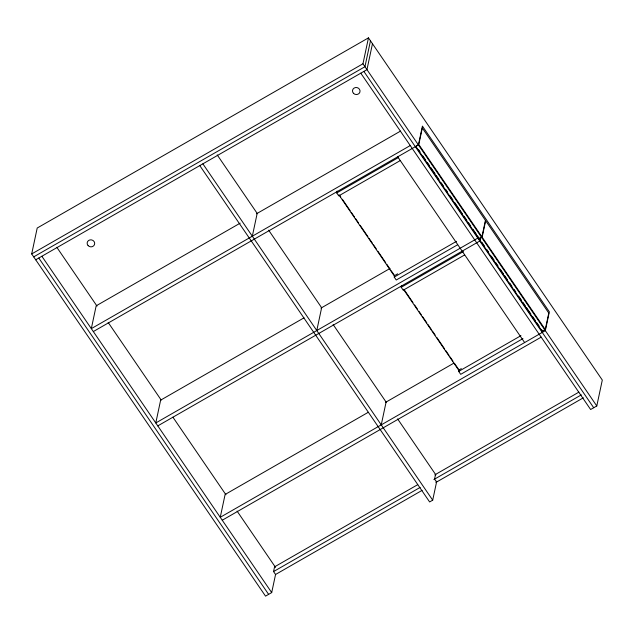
<?xml version="1.0" encoding="UTF-8"?>
<svg xmlns="http://www.w3.org/2000/svg" width="634" height="634" viewBox="0 0 634 634"><rect width="100%" height="100%" fill="white"/><g stroke="black" fill="none" stroke-linecap="round" stroke-linejoin="round"><path stroke-width="0.95" d="M275.584 574.356L271.701 592.592L265.535 596.134L31.7 253.941L37.208 228.026L368.465 37.866L602.3 380.059L596.792 405.974L590.626 409.516L360.786 73.179M252.324 236.205L257.174 213.389M596.792 405.974L362.957 63.78L368.465 37.866M400.157 160.624L338.754 195.874L336.749 192.95L337.153 191.064M370.462 40.79L364.954 66.713L33.697 256.873M372.467 43.722L366.959 69.637L35.702 259.797M316.786 330.536L321.636 307.72L268.657 230.19M422.149 490.336L275.552 574.491L273.555 571.567L274.554 566.851L417.727 484.661M457.645 244.748L396.242 280.006L394.237 277.074L394.641 275.188M464.619 254.955L403.216 290.214L401.211 287.281L401.615 285.395M381.248 424.875L386.098 402.051M480.192 239.137L479.787 241.039L157.787 425.889M481.927 236.854L485.43 220.363L422.315 127.997L418.805 144.489L481.927 236.854L478.844 238.622L415.722 146.256M482.157 237.187L485.66 220.695L548.782 313.061L545.272 329.553L542.189 331.328L479.074 238.963L482.157 237.187L545.272 329.553M435.558 474.422L434.552 479.138L436.557 482.07M522.963 338.596L460.704 374.337L458.699 371.405L459.103 369.519M199.789 165.609L429.622 501.938L432.705 500.171L436.747 481.158M542.252 332.446L542.649 330.56M31.7 253.941L362.957 63.78M240.199 223.136L96.17 305.818L91.32 328.634L410.246 145.551M256.493 213.785L400.522 131.103M416.49 145.812L418.036 144.932M93.325 331.558L418.408 144.94L422.418 126.087L549.345 311.825L545.335 330.679L220.252 517.296L225.102 494.48L368.267 412.29M336.749 192.95L398.16 157.7M304.035 317.824L160.64 400.149L155.79 422.965L477.79 238.115M320.955 308.116L389.902 268.531M395.315 275.18L397.629 273.848M394.237 277.074L456.496 241.332M401.211 287.281L463.47 251.539M385.417 402.447L453.999 363.076M459.008 369.955L461.322 368.623M458.699 371.405L520.958 335.663M222.249 520.229L541.167 337.145M434.869 474.818L578.897 392.137M273.555 571.567L420.152 487.403M433.87 479.534L581.323 394.879M435.867 482.458L583.328 397.811M418.4 149.41L420.073 151.851M422.854 155.924L425.644 159.998M427.308 162.439L429.535 165.704M430.652 167.328L435.106 173.843M436.216 175.475L438.997 179.549M441.224 182.806L443.451 186.063M445.678 189.328L447.35 191.769M450.132 195.843L452.914 199.916M454.586 202.357L462.384 213.761M464.048 216.21L466.838 220.283M468.502 222.724L470.729 225.981M472.956 229.239L476.3 234.128M477.41 235.761L480.192 239.834M481.864 242.275L484.645 246.349M486.872 249.606L488.545 252.055M491.326 256.128L494.116 260.202M495.78 262.642L498.007 265.9M500.234 269.157L503.578 274.046M504.688 275.679L507.469 279.752M509.696 283.01L511.923 286.267M514.15 289.524L515.822 291.965M518.604 296.038L521.394 300.112M523.058 302.561L525.285 305.818M526.402 307.45L530.856 313.965M532.52 316.406L535.31 320.479M536.974 322.928L539.201 326.185M541.428 329.442L542.546 331.075M363.868 71.412L593.709 407.741M397.708 156.82L524.635 342.558M339.586 195.193L340.727 196.857M342.36 199.258L350.158 210.662M351.252 212.263L354.596 217.161M355.69 218.762L358.479 222.843M360.136 225.268L367.918 236.648M369.02 238.273L372.356 243.155M373.466 244.764L376.247 248.845M377.904 251.262L385.694 262.666M386.78 264.251L390.132 269.165M391.218 270.75L394.023 274.855M404.603 290.332L412.956 302.561M414.604 304.97L417.394 309.059M419.042 311.468L421.277 314.741M422.379 316.35L426.825 322.857M427.934 324.481L431.263 329.355M432.372 330.98L435.154 335.045M436.818 337.478L444.6 348.866M445.694 350.467L449.046 355.373M450.132 356.966L452.93 361.063M454.57 363.456L459.595 370.819M338.921 194.884L394.467 276.178M403.382 289.223L459.491 371.326M217.2 154.894L257.372 213.674M333.119 324.521L386.233 402.249M397.589 418.868L435.883 474.906M202.872 163.834L432.705 500.171M56.822 247.3L97.002 306.103M108.168 322.437L161.187 400.03M172.908 417.18L225.926 494.766M237.084 511.099L275.592 567.454M41.868 256.263L271.701 592.592M38.785 258.03L268.618 594.367M353.479 93.309A3.796 3.511 12 0 0 359.882 92.184A3.796 3.511 12 0 0 355.452 87.555A3.796 3.511 12 0 0 353.479 93.309M88.126 245.643A3.796 3.511 12 0 0 94.521 244.51A3.796 3.511 12 0 0 90.091 239.882A3.796 3.511 12 0 0 88.126 245.643"/></g></svg>
